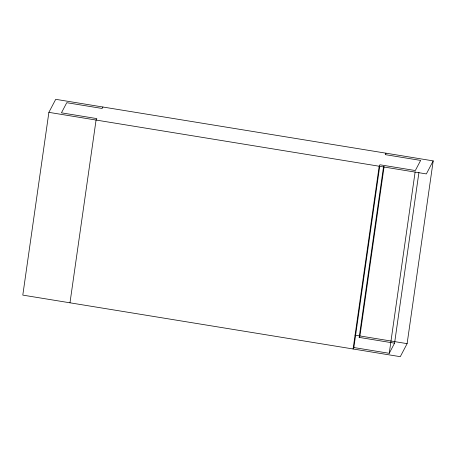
<?xml version="1.0" encoding="UTF-8"?>
<svg xmlns="http://www.w3.org/2000/svg" width="456" height="456" viewBox="0 0 456 456"><rect width="100%" height="100%" fill="white"/><g stroke="black" fill="none" stroke-linecap="round" stroke-linejoin="round"><path stroke-width="0.68" d="M48.883 112.353L22.8 295.112L400.277 356.677L407.117 343.647L433.2 160.888L55.723 99.322L48.883 112.353L426.36 173.924L433.2 160.888M69.985 302.807L96.068 120.048L96.826 118.6L61.435 112.831L66.758 102.691L102.15 108.465L102.908 107.017M386.015 153.193L385.257 154.641L420.643 160.415L415.325 170.55L379.933 164.776L379.175 166.223L353.092 348.982L353.85 347.535L379.734 166.183M418.939 172.362L394.565 343.168L359.174 337.4L383.547 166.594M384.112 166.548L359.932 335.952L359.174 337.4M353.85 347.535L389.242 353.309L415.12 171.958M389.242 353.309L394.565 343.168M355.019 335.149L407.117 343.647"/></g></svg>
